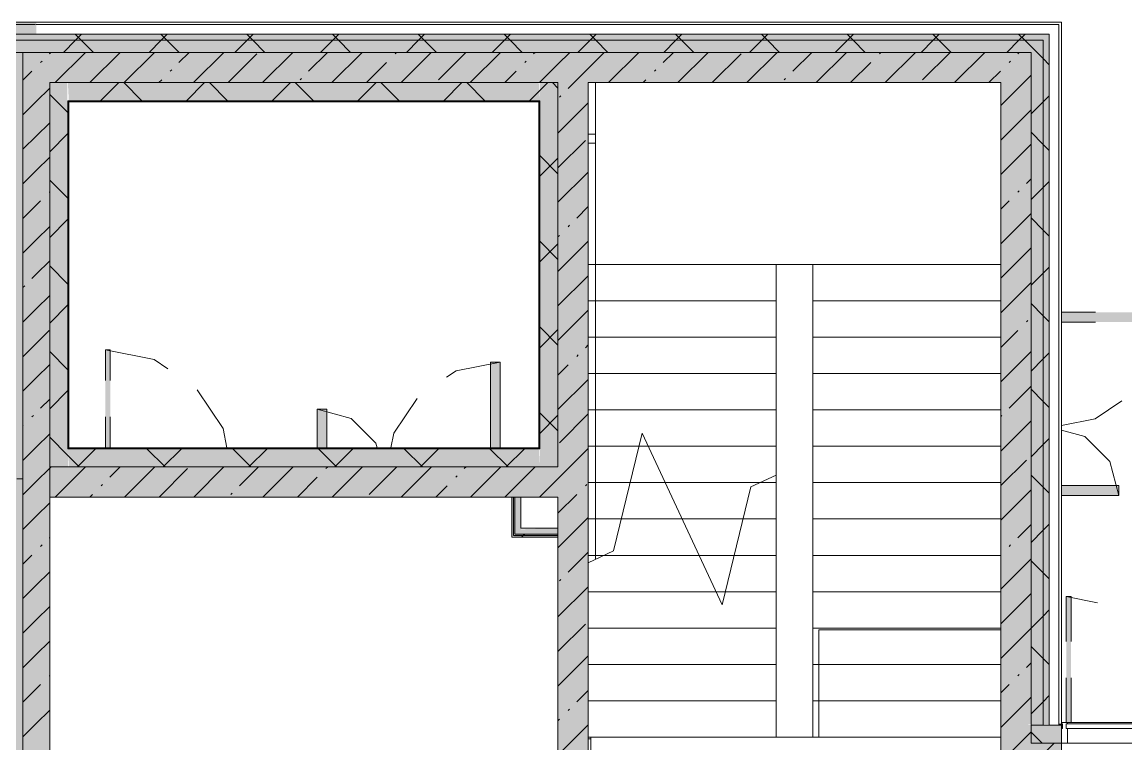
# Model space of a CAD drawing. Header units: millimetres. Extents: x -3817 to 677485, y -22715 to 103890.
# Drawn here: x 13948.4 to 14020.1, y -19435.4 to -19388.5 of the extents above; entities that cross this region are included whole.
import ezdxf

# ---------------------------------------------------------------- set-up
doc = ezdxf.new("R2010")
doc.units = ezdxf.units.MM
doc.layers.add('PDF _Геометрия', color=7, linetype='Continuous', true_color=0x1d1d1d)
doc.layers.add('PDF _Сплошная заливка', color=7, linetype='Continuous', true_color=0xffffff)

msp = doc.modelspace()

# ---------------------------------------------------------------- hatches: boundary and pattern name
at = {"layer": 'PDF _Сплошная заливка', "true_color": 0xd9d9d9, "transparency": 33554559}
msp.add_hatch(color=254, dxfattribs=at).paths.add_polyline_path([(13871.022, -19606.078), (13878.479, -19606.078), (13878.479, -19577.89), (13949.343, -19577.89), (13949.343, -19388.526), (13611.166, -19388.526), (13611.166, -19416.651), (13586.364, -19416.651), (13586.364, -19606.078), (13856.416, -19606.078)])
h = msp.add_hatch(color=254, dxfattribs=at)
h.paths.add_polyline_path([(13948.901, -19389.707), (13949.343, -19389.707), (13949.343, -19389.314), (13913.832, -19389.314), (13913.832, -19389.707), (13935.142, -19389.707)], flags=0)
h.paths.add_polyline_path([(13885.629, -19389.707), (13894.148, -19389.707), (13894.148, -19389.314), (13882.259, -19389.314), (13882.259, -19389.707)], flags=0)
h.paths.add_polyline_path([(13802.104, -19389.707), (13816.277, -19389.707), (13816.277, -19389.314), (13802.104, -19389.314)], flags=0)
h.paths.add_polyline_path([(13792.618, -19389.707), (13795.018, -19389.707), (13795.018, -19389.314), (13786.514, -19389.314), (13786.514, -19389.707), (13790.685, -19389.707)], flags=0)
h.paths.add_polyline_path([(13823.363, -19389.707), (13865.724, -19389.707), (13865.724, -19389.314), (13823.363, -19389.314)], flags=0)
h.paths.add_polyline_path([(13705.259, -19389.707), (13714.311, -19389.707), (13714.311, -19389.314), (13705.259, -19389.314)], flags=0)
h.paths.add_polyline_path([(13721.397, -19389.707), (13731.24, -19389.707), (13731.24, -19389.314), (13721.397, -19389.314)], flags=0)
h.paths.add_polyline_path([(13761.472, -19389.707), (13761.79, -19389.707), (13761.79, -19389.314), (13752.499, -19389.314), (13752.499, -19389.707), (13759.548, -19389.707)], flags=0)
h.paths.add_polyline_path([(13655.235, -19389.707), (13665.103, -19389.707), (13665.103, -19389.314), (13655.235, -19389.314)], flags=0)
h.paths.add_polyline_path([(13672.19, -19389.707), (13680.85, -19389.707), (13680.85, -19389.314), (13672.19, -19389.314)], flags=0)
h.paths.add_polyline_path([(13622.707, -19389.707), (13630.827, -19389.707), (13630.827, -19389.314), (13611.953, -19389.314), (13611.953, -19389.707), (13612.347, -19389.707)], flags=0)
at = {"layer": 'PDF _Сплошная заливка', "transparency": 33554559}
for points in [[(14014.695, -19389.707), (14014.695, -19389.314), (13949.343, -19389.314), (13949.343, -19389.707), (14013.907, -19389.707)], [(14014.695, -19434.131), (14015.089, -19434.131), (14015.089, -19389.314), (14014.695, -19389.314), (14014.695, -19430.285)], [(14013.907, -19390.495), (14013.907, -19389.707), (13949.343, -19389.707), (13949.343, -19390.495), (13987.877, -19390.495)], [(13958.663, -19392.463), (13983.2, -19392.463), (13983.2, -19390.495), (13950.209, -19390.495), (13950.209, -19392.463), (13951.453, -19392.463)], [(13983.2, -19467.893), (13985.168, -19467.893), (13985.168, -19390.495), (13983.2, -19390.495), (13983.2, -19461.102)], [(13987.877, -19392.463), (14011.939, -19392.463), (14011.939, -19390.495), (13985.168, -19390.495), (13985.168, -19392.463)], [(13951.36, -19417.423), (13951.39, -19417.423), (13951.36, -19392.463), (13950.209, -19392.463), (13950.209, -19417.423)], [(13982.019, -19393.644), (13981.956, -19392.463), (13951.39, -19392.463), (13951.453, -19393.644), (13981.995, -19393.644)], [(13982.019, -19417.423), (13983.2, -19417.423), (13983.2, -19392.463), (13982.019, -19392.463), (13982.019, -19417.078)], [(13973.27, -19417.423), (13982.019, -19417.423), (13981.956, -19416.242), (13951.39, -19416.242), (13951.453, -19417.423), (13958.663, -19417.423)], [(13983.2, -19419.391), (13983.2, -19417.423), (13950.209, -19417.423), (13950.209, -19419.391), (13980.798, -19419.391)], [(13983.2, -19421.99), (13983.2, -19421.891), (13980.405, -19421.891), (13980.306, -19421.99), (13980.798, -19421.99)], [(13980.573, -19421.891), (13983.2, -19421.891), (13983.2, -19421.793), (13980.405, -19421.793), (13980.405, -19421.891)], [(14013.238, -19498.365), (14013.671, -19498.365), (14013.671, -19496.633), (14013.671, -19496.57), (14013.671, -19434.194), (14011.939, -19434.194), (14011.939, -19498.365)]]:
    msp.add_hatch(color=256, dxfattribs=at).paths.add_polyline_path(points)
at = {"layer": 'PDF _Сплошная заливка', "true_color": 0xd9d9d9, "transparency": 33554559}
h = msp.add_hatch(color=254, dxfattribs=at)
h.paths.add_polyline_path([(13949.343, -19390.495), (13949.343, -19389.707), (13913.832, -19389.707), (13913.832, -19390.495), (13948.606, -19390.495)], flags=0)
h.paths.add_polyline_path([(13834.78, -19390.495), (13865.724, -19390.495), (13865.724, -19389.707), (13823.363, -19389.707), (13823.363, -19390.495), (13827.202, -19390.495)], flags=0)
h.paths.add_polyline_path([(13894.148, -19390.495), (13894.148, -19389.707), (13882.259, -19389.707), (13882.259, -19390.495), (13889.424, -19390.495)], flags=0)
h.paths.add_polyline_path([(13802.104, -19390.495), (13816.277, -19390.495), (13816.277, -19389.707), (13802.104, -19389.707)], flags=0)
h.paths.add_polyline_path([(13792.618, -19390.495), (13795.018, -19390.495), (13795.018, -19389.707), (13786.514, -19389.707), (13786.514, -19390.495), (13790.685, -19390.495)], flags=0)
h.paths.add_polyline_path([(13761.79, -19390.495), (13761.79, -19389.707), (13752.499, -19389.707), (13752.499, -19390.495), (13761.472, -19390.495)], flags=0)
h.paths.add_polyline_path([(13680.85, -19390.495), (13680.85, -19389.707), (13672.19, -19389.707), (13672.19, -19390.495), (13677.737, -19390.495)], flags=0)
h.paths.add_polyline_path([(13705.259, -19390.495), (13714.311, -19390.495), (13714.311, -19389.707), (13705.259, -19389.707)], flags=0)
h.paths.add_polyline_path([(13721.397, -19390.495), (13731.24, -19390.495), (13731.24, -19389.707), (13721.397, -19389.707)], flags=0)
h.paths.add_polyline_path([(13655.235, -19390.495), (13665.103, -19390.495), (13665.103, -19389.707), (13655.235, -19389.707)], flags=0)
h.paths.add_polyline_path([(13630.827, -19390.495), (13630.827, -19389.707), (13612.347, -19389.707), (13612.347, -19390.495), (13622.707, -19390.495)], flags=0)
at = {"layer": 'PDF _Сплошная заливка', "transparency": 33554559}
h = msp.add_hatch(color=256, dxfattribs=at)
h.paths.add_polyline_path([(14013.671, -19434.194), (14013.907, -19434.131), (14013.907, -19390.495), (14011.939, -19390.495), (14011.939, -19434.194), (14013.438, -19434.194)], flags=0)
h.paths.add_polyline_path([(14013.671, -19435.375), (14013.907, -19435.375), (14013.907, -19434.194), (14013.671, -19434.194), (14013.671, -19434.688)], flags=0)
at = {"layer": 'PDF _Сплошная заливка', "true_color": 0xe2e2e2, "transparency": 33554559}
for points in [[(14022.687, -19408.014), (14022.687, -19407.384), (14015.876, -19407.384), (14015.876, -19408.014), (14017.09, -19408.014)], [(14016.27, -19434.036), (14016.506, -19434.036), (14016.506, -19425.848), (14016.191, -19425.883), (14016.191, -19434.036)]]:
    msp.add_hatch(color=254, dxfattribs=at).paths.add_polyline_path(points)
at = {"layer": 'PDF _Сплошная заливка', "true_color": 0xe7e7e7, "transparency": 33554559}
msp.add_hatch(color=254, dxfattribs=at).paths.add_polyline_path([(13980.573, -19421.793), (13980.798, -19421.793), (13980.798, -19419.391), (13980.405, -19419.391), (13980.405, -19421.793)])
at = {"layer": 'PDF _Сплошная заливка', "transparency": 33554559}
h = msp.add_hatch(color=256, dxfattribs=at)
h.paths.add_polyline_path([(14267.206, -19435.375), (14267.206, -19434.194), (14227.209, -19434.194), (14227.209, -19435.375), (14266.025, -19435.375)], flags=0)
h.paths.add_polyline_path([(14199.675, -19435.375), (14202.408, -19435.375), (14202.408, -19434.194), (14191.385, -19434.194), (14191.385, -19435.375), (14195.322, -19435.375)], flags=0)
h.paths.add_polyline_path([(14209.495, -19435.375), (14220.122, -19435.375), (14220.122, -19434.194), (14209.495, -19434.194)], flags=0)
h.paths.add_polyline_path([(14117.132, -19435.375), (14122.49, -19435.375), (14122.49, -19434.194), (14111.307, -19434.194), (14111.307, -19435.375)], flags=0)
h.paths.add_polyline_path([(14129.576, -19435.375), (14139.812, -19435.375), (14139.812, -19434.194), (14129.576, -19434.194), (14129.576, -19434.688)], flags=0)
h.paths.add_polyline_path([(14090.124, -19435.375), (14094.143, -19435.375), (14094.143, -19434.194), (14084.692, -19434.194), (14084.692, -19435.375)], flags=0)
h.paths.add_polyline_path([(14146.898, -19435.375), (14157.131, -19435.375), (14157.131, -19434.194), (14146.898, -19434.194), (14146.898, -19434.688)], flags=0)
h.paths.add_polyline_path([(14173.275, -19435.375), (14173.275, -19434.194), (14164.217, -19434.194), (14164.217, -19435.375)], flags=0)
h.paths.add_polyline_path([(14013.907, -19435.375), (14015.876, -19435.375), (14015.876, -19434.194), (14013.907, -19434.194), (14013.907, -19434.688)], flags=0)
h.paths.add_polyline_path([(14077.606, -19435.375), (14077.606, -19434.194), (14041.859, -19434.194), (14041.859, -19435.375), (14075.517, -19435.375)], flags=0)
h = msp.add_hatch(color=256, dxfattribs=at)
h.paths.add_polyline_path([(14073.118, -19437.343), (14073.118, -19435.375), (14041.859, -19435.375), (14041.859, -19437.343), (14071.071, -19437.343)], flags=0)
h.paths.add_polyline_path([(14013.671, -19437.343), (14015.876, -19437.343), (14015.876, -19435.375), (14013.671, -19435.375)], flags=0)

# ---------------------------------------------------------------- linework, layer by layer
at = {"layer": 'PDF _Геометрия', "color": 7, "lineweight": 9}
for points in [[(14013.671, -19496.57), (14013.671, -19437.343), (14015.876, -19437.343), (14015.876, -19435.375), (14013.907, -19435.375), (14015.876, -19435.375), (14015.876, -19434.131), (14015.876, -19388.526), (14015.718, -19388.526), (14013.907, -19388.526), (13913.832, -19388.526), (13894.148, -19388.526)], [(14015.718, -19434.131), (14015.718, -19388.684), (14015.089, -19388.684), (14013.907, -19388.684), (13949.343, -19388.684)], [(14015.876, -19434.17), (14015.718, -19434.17), (14015.718, -19434.194), (14015.089, -19434.194), (14015.089, -19434.131), (14015.089, -19389.314), (14014.695, -19389.314), (14013.907, -19389.314), (13949.343, -19389.314)], [(13951.097, -19390.495), (13951.884, -19389.707), (13952.278, -19389.314)], [(13953.043, -19390.495), (13952.256, -19389.707), (13951.862, -19389.314)], [(13956.664, -19390.495), (13957.452, -19389.707), (13957.845, -19389.314)], [(13958.611, -19390.495), (13957.824, -19389.707), (13957.43, -19389.314)], [(13962.232, -19390.495), (13963.019, -19389.707), (13963.413, -19389.314)], [(13964.178, -19390.495), (13963.391, -19389.707), (13962.997, -19389.314)], [(13967.799, -19390.495), (13968.587, -19389.707), (13968.981, -19389.314)], [(13969.746, -19390.495), (13968.959, -19389.707), (13968.565, -19389.314)], [(13973.367, -19390.495), (13974.154, -19389.707), (13974.548, -19389.314)], [(13975.314, -19390.495), (13974.526, -19389.707), (13974.133, -19389.314)], [(13978.935, -19390.495), (13979.722, -19389.707), (13980.116, -19389.314)], [(13980.881, -19390.495), (13980.094, -19389.707), (13979.7, -19389.314)], [(13984.502, -19390.495), (13985.29, -19389.707), (13985.683, -19389.314)], [(13986.449, -19390.495), (13985.661, -19389.707), (13985.268, -19389.314)], [(13990.07, -19390.495), (13990.857, -19389.707), (13991.251, -19389.314)], [(13992.016, -19390.495), (13991.229, -19389.707), (13990.835, -19389.314)], [(13995.637, -19390.495), (13996.425, -19389.707), (13996.818, -19389.314)], [(13997.584, -19390.495), (13996.797, -19389.707), (13996.403, -19389.314)], [(14001.205, -19390.495), (14001.992, -19389.707), (14002.386, -19389.314)], [(14003.151, -19390.495), (14002.364, -19389.707), (14001.97, -19389.314)], [(14006.773, -19390.495), (14007.56, -19389.707), (14007.954, -19389.314)], [(14008.719, -19390.495), (14007.932, -19389.707), (14007.538, -19389.314)], [(14012.34, -19390.495), (14013.127, -19389.707), (14013.521, -19389.314)], [(14015.089, -19391.297), (14014.695, -19390.903), (14013.907, -19390.116), (14013.499, -19389.707), (14013.106, -19389.314)], [(13949.343, -19389.707), (14013.907, -19389.707), (14014.695, -19389.707), (14014.695, -19434.131), (14014.695, -19434.194), (14013.907, -19434.194)], [(14015.876, -19434.194), (14015.718, -19434.194), (14015.089, -19434.194), (14014.695, -19434.194), (14013.907, -19434.194), (14013.907, -19435.375), (14013.907, -19434.194), (14013.907, -19434.17), (14013.907, -19434.131), (14013.907, -19390.495), (14011.939, -19390.495), (13985.168, -19390.495), (13983.2, -19390.495), (13950.209, -19390.495), (13949.343, -19390.495), (14013.907, -19390.495), (14013.907, -19434.131)], [(13950.183, -19390.599), (13950.209, -19390.573), (13950.288, -19390.495)], [(13950.564, -19392.463), (13952.533, -19390.495)], [(13952.809, -19392.463), (13954.778, -19390.495)], [(13955.054, -19392.463), (13957.023, -19390.495)], [(13958.602, -19391.161), (13959.268, -19390.495)], [(13959.544, -19392.463), (13961.513, -19390.495)], [(13961.789, -19392.463), (13963.653, -19390.599)], [(13964.034, -19392.463), (13966.003, -19390.495)], [(13967.02, -19391.722), (13968.248, -19390.495)], [(13968.524, -19392.463), (13970.493, -19390.495)], [(13972.633, -19390.599), (13972.726, -19390.506)], [(13973.014, -19392.463), (13974.982, -19390.495)], [(13975.439, -19392.283), (13977.227, -19390.495)], [(13977.504, -19392.463), (13979.472, -19390.495)], [(13981.613, -19390.599), (13981.717, -19390.495)], [(13982.006, -19392.451), (13983.2, -19391.257), (13983.962, -19390.495)], [(13983.858, -19392.844), (13985.168, -19391.534), (13986.207, -19390.495)], [(13986.484, -19392.463), (13988.452, -19390.495)], [(13990.031, -19391.161), (13990.697, -19390.495)], [(13990.974, -19392.463), (13992.942, -19390.495)], [(13993.219, -19392.463), (13995.083, -19390.599)], [(13995.464, -19392.463), (13997.432, -19390.495)], [(13998.45, -19391.722), (13999.677, -19390.495)], [(13999.954, -19392.463), (14001.922, -19390.495)], [(14004.063, -19390.599), (14004.156, -19390.506)], [(14004.444, -19392.463), (14006.412, -19390.495)], [(14006.869, -19392.283), (14008.657, -19390.495)], [(14008.934, -19392.463), (14010.902, -19390.495)], [(14013.042, -19390.599), (14013.147, -19390.495)], [(13949.622, -19391.161), (13949.715, -19391.067)], [(13970.769, -19392.463), (13972.072, -19391.161)], [(13981.051, -19391.161), (13981.145, -19391.067)], [(14002.199, -19392.463), (14003.501, -19391.161)], [(14012.481, -19391.161), (14012.575, -19391.067)], [(13958.04, -19391.722), (13958.134, -19391.629)], [(13979.749, -19392.463), (13980.49, -19391.722)], [(13989.47, -19391.722), (13989.563, -19391.629)], [(14011.179, -19392.463), (14011.92, -19391.722)], [(14011.939, -19393.948), (14013.907, -19391.979)], [(13949.343, -19458.288), (13950.209, -19458.288), (13950.209, -19392.463), (13951.39, -19392.463), (13951.414, -19392.463), (13951.453, -19392.463), (13981.956, -19392.463), (13951.453, -19392.463)], [(13949.343, -19393.684), (13950.209, -19392.818)], [(13951.39, -19392.463), (13950.209, -19392.463), (13950.209, -19417.423), (13951.39, -19417.423), (13951.453, -19417.423), (13981.956, -19417.423), (13982.019, -19417.423), (13983.2, -19417.423), (13983.2, -19392.463), (13982.019, -19392.463)], [(13980.208, -19419.391), (13980.208, -19421.99), (13980.306, -19421.99), (13980.798, -19421.99), (13983.2, -19421.99), (13983.2, -19421.891), (13980.798, -19421.891), (13980.405, -19421.891), (13980.306, -19421.891), (13980.306, -19419.391), (13980.208, -19419.391), (13950.209, -19419.391), (13950.209, -19417.423), (13983.2, -19417.423), (13983.2, -19392.463), (13982.019, -19392.463), (13981.995, -19392.463), (13981.956, -19392.463)], [(13953.515, -19393.644), (13954.696, -19392.463)], [(13956.193, -19393.644), (13955.012, -19392.463)], [(13957.299, -19392.463), (13957.479, -19392.283)], [(13959.082, -19393.644), (13960.263, -19392.463)], [(13961.76, -19393.644), (13960.579, -19392.463)], [(13964.65, -19393.644), (13965.831, -19392.463)], [(13967.328, -19393.644), (13966.147, -19392.463)], [(13966.459, -19392.283), (13966.552, -19392.19)], [(13970.218, -19393.644), (13971.399, -19392.463)], [(13972.896, -19393.644), (13971.714, -19392.463)], [(13975.785, -19393.644), (13976.966, -19392.463)], [(13978.463, -19393.644), (13977.282, -19392.463)], [(13981.353, -19393.644), (13982.019, -19392.978), (13982.534, -19392.463)], [(13983.2, -19392.813), (13982.85, -19392.463)], [(13987.924, -19392.463), (13985.168, -19392.463), (13985.168, -19397.429)], [(13985.168, -19459.784), (13985.168, -19463.327), (13985.168, -19392.463), (14011.939, -19392.463), (14009.183, -19392.463)], [(13985.638, -19423.435), (13985.638, -19423.171), (13985.638, -19420.809), (13985.638, -19418.446), (13985.638, -19416.084), (13985.638, -19413.722), (13985.638, -19411.36), (13985.638, -19408.998), (13985.638, -19406.636), (13985.638, -19404.274), (13997.373, -19404.274), (13999.735, -19404.274), (14011.939, -19404.274), (14011.939, -19392.463), (13985.638, -19392.463), (13985.638, -19404.274), (13997.373, -19404.274), (13999.735, -19404.274), (14011.939, -19404.274), (13999.735, -19404.274), (13999.735, -19434.981), (14011.939, -19434.981), (14011.939, -19404.274), (14011.939, -19392.463), (13985.168, -19392.463), (13985.168, -19404.274), (13985.168, -19423.654), (13985.168, -19418.688)], [(13988.729, -19392.463), (13988.909, -19392.283)], [(13994.223, -19392.463), (13990.286, -19392.463)], [(14000.522, -19392.463), (13996.585, -19392.463)], [(13997.889, -19392.283), (13997.982, -19392.19)], [(14006.821, -19392.463), (14002.884, -19392.463)], [(14011.939, -19396.99), (14011.939, -19392.463), (14011.939, -19435.375), (14011.939, -19430.848)], [(13951.39, -19394.409), (13950.209, -19393.228)], [(13983.296, -19393.406), (13983.39, -19393.312)], [(14013.907, -19394.495), (14014.695, -19393.707), (14015.089, -19393.314)], [(13983.2, -19395.747), (13985.168, -19393.779)], [(14011.939, -19396.193), (14013.907, -19394.224)], [(13949.343, -19395.929), (13950.209, -19395.063)], [(14015.089, -19396.864), (14014.695, -19396.47), (14013.907, -19395.683)], [(13950.209, -19396.95), (13951.39, -19395.769)], [(13983.2, -19397.992), (13984.98, -19396.212)], [(13985.638, -19396.395), (13985.168, -19396.395), (13985.168, -19395.804), (13985.638, -19395.804)], [(14011.939, -19398.438), (14013.907, -19396.469)], [(13983.2, -19398.381), (13982.019, -19397.2)], [(13949.343, -19398.174), (13950.209, -19397.308)], [(13982.019, -19398.546), (13983.2, -19397.365)], [(13983.2, -19400.237), (13985.168, -19398.269)], [(13951.39, -19399.977), (13950.209, -19398.795)], [(14013.604, -19399.018), (14013.907, -19398.714)], [(14013.907, -19400.062), (14014.695, -19399.275), (14015.089, -19398.881)], [(13950.183, -19399.579), (13950.209, -19399.553)], [(13985.168, -19399.791), (13985.168, -19403.728)], [(14011.939, -19403.289), (14011.939, -19399.353)], [(14013.042, -19399.579), (14013.136, -19399.486)], [(13949.343, -19400.419), (13949.622, -19400.141)], [(13984.419, -19401.263), (13985.168, -19400.514)], [(14011.939, -19400.683), (14012.481, -19400.141)], [(13950.209, -19402.518), (13951.39, -19401.337)], [(14011.939, -19402.928), (14013.907, -19400.959)], [(14015.089, -19402.432), (14014.695, -19402.038), (14013.907, -19401.251)], [(13949.343, -19402.664), (13950.209, -19401.798)], [(13983.858, -19401.824), (13983.951, -19401.731)], [(13983.2, -19403.949), (13982.019, -19402.767)], [(13982.019, -19404.113), (13983.2, -19402.932)], [(13983.2, -19402.482), (13983.296, -19402.386)], [(13983.2, -19404.727), (13985.168, -19402.759)], [(14011.939, -19405.173), (14013.907, -19403.204)], [(13949.343, -19404.909), (13950.209, -19404.043)], [(13951.39, -19405.544), (13950.209, -19404.363)], [(13985.168, -19438.524), (13985.168, -19434.981), (13997.373, -19434.981), (13985.168, -19434.981), (13985.168, -19432.619), (13985.168, -19430.257), (13985.168, -19427.895), (13985.168, -19425.533), (13985.168, -19423.654), (13986.811, -19422.888), (13988.671, -19415.234), (13993.87, -19426.384), (13995.731, -19418.729), (13997.373, -19417.963), (13997.373, -19404.274), (13997.373, -19406.636), (13997.373, -19408.998), (13997.373, -19411.36), (13997.373, -19413.722), (13997.373, -19416.084), (13997.373, -19418.446), (13997.373, -19420.809), (13997.373, -19423.171), (13997.373, -19425.533), (13997.373, -19427.895), (13997.373, -19430.257), (13997.373, -19432.619), (13997.373, -19434.981), (13997.373, -19432.619), (13997.373, -19430.257), (13985.168, -19430.257), (13997.373, -19430.257), (13997.373, -19427.895), (13997.373, -19425.533), (13997.373, -19423.171), (13997.373, -19420.809), (13997.373, -19418.446), (13997.373, -19417.963)], [(13983.2, -19406.972), (13985.168, -19405.004)], [(14013.907, -19405.63), (14014.695, -19404.843), (14015.089, -19404.449)], [(14011.939, -19407.418), (14013.907, -19405.449)], [(14011.939, -19409.588), (14011.939, -19405.652)], [(13949.343, -19407.154), (13950.209, -19406.288)], [(13985.168, -19406.09), (13985.168, -19410.027)], [(13950.209, -19408.085), (13951.39, -19406.904)], [(14015.089, -19407.999), (14014.695, -19407.606), (14013.907, -19406.818)], [(14015.876, -19407.384), (14015.876, -19406.636)], [(13983.2, -19409.217), (13985.168, -19407.249)], [(14013.604, -19407.998), (14013.697, -19407.905)], [(13949.343, -19409.399), (13950.183, -19408.559)], [(13983.2, -19409.516), (13982.019, -19408.335)], [(13982.019, -19409.681), (13983.2, -19408.5)], [(14011.939, -19409.663), (14013.042, -19408.559)], [(14015.876, -19412.147), (14015.876, -19408.014)], [(13951.39, -19411.112), (13950.209, -19409.931)], [(13984.98, -19409.682), (13985.168, -19409.494)], [(14011.939, -19411.908), (14013.907, -19409.939)], [(14013.907, -19411.198), (14014.695, -19410.41), (14015.089, -19410.016)], [(13949.343, -19411.644), (13950.209, -19410.778)], [(13983.2, -19411.462), (13983.858, -19410.804)], [(13984.419, -19410.243), (13984.512, -19410.15)], [(13983.2, -19413.707), (13985.168, -19411.739)], [(14011.939, -19415.887), (14011.939, -19411.951)], [(14012.481, -19413.611), (14013.907, -19412.184)], [(13950.209, -19413.653), (13951.39, -19412.472)], [(13985.168, -19412.389), (13985.168, -19416.326)], [(14015.089, -19413.567), (14014.695, -19413.173), (14013.907, -19412.386)], [(13949.622, -19413.611), (13950.209, -19413.023)], [(13983.2, -19415.084), (13982.019, -19413.903)], [(13982.019, -19415.248), (13983.2, -19414.067)], [(13983.296, -19415.856), (13985.168, -19413.984)], [(14011.939, -19414.153), (14012.013, -19414.078)], [(14011.939, -19416.398), (14013.907, -19414.429)], [(14015.876, -19418.643), (14015.876, -19414.51)], [(13949.343, -19416.134), (13950.209, -19415.268)], [(13952.134, -19417.423), (13951.39, -19416.679), (13950.209, -19415.498)], [(14013.907, -19416.765), (14014.695, -19415.978), (14015.089, -19415.584)], [(13952.006, -19417.423), (13953.188, -19416.242)], [(13957.701, -19417.423), (13956.52, -19416.242)], [(13957.574, -19417.423), (13958.755, -19416.242)], [(13963.269, -19417.423), (13962.088, -19416.242)], [(13963.142, -19417.423), (13964.323, -19416.242)], [(13968.836, -19417.423), (13967.655, -19416.242)], [(13968.709, -19417.423), (13969.89, -19416.242)], [(13974.404, -19417.423), (13973.223, -19416.242)], [(13974.277, -19417.423), (13975.458, -19416.242)], [(13979.972, -19417.423), (13978.79, -19416.242)], [(13979.844, -19417.423), (13981.025, -19416.242)], [(13982.006, -19419.391), (13983.2, -19418.197), (13985.168, -19416.229)], [(14011.939, -19418.643), (14013.604, -19416.978)], [(13949.343, -19418.379), (13950.209, -19417.513), (13950.299, -19417.423)], [(13950.576, -19419.391), (13952.544, -19417.423)], [(13954.112, -19418.101), (13954.789, -19417.423)], [(13955.066, -19419.391), (13957.034, -19417.423)], [(13957.311, -19419.391), (13959.163, -19417.539)], [(13959.556, -19419.391), (13961.524, -19417.423)], [(13962.53, -19418.662), (13963.769, -19417.423)], [(13964.046, -19419.391), (13966.014, -19417.423)], [(13968.143, -19417.539), (13968.236, -19417.446)], [(13968.536, -19419.391), (13970.504, -19417.423)], [(13970.949, -19419.223), (13972.749, -19417.423)], [(13973.026, -19419.391), (13974.994, -19417.423)], [(13977.123, -19417.539), (13977.239, -19417.423)], [(13977.516, -19419.391), (13979.484, -19417.423)], [(13979.761, -19419.391), (13981.729, -19417.423)], [(14015.089, -19419.134), (14014.695, -19418.741), (14013.907, -19417.953)], [(13953.55, -19418.662), (13953.644, -19418.568)], [(13966.291, -19419.391), (13967.582, -19418.101)], [(13975.271, -19419.391), (13976, -19418.662)], [(13976.562, -19418.101), (13976.655, -19418.007)], [(13984.98, -19418.662), (13985.074, -19418.568)], [(14011.939, -19422.186), (14011.939, -19418.25)], [(13952.821, -19419.391), (13952.989, -19419.223)], [(13961.969, -19419.223), (13962.062, -19419.13)], [(13983.2, -19421.891), (13983.2, -19421.793), (13980.798, -19421.793), (13980.405, -19421.793), (13980.405, -19419.391), (13980.306, -19419.391)], [(13980.798, -19419.391), (13980.405, -19419.391)], [(13983.2, -19421.793), (13983.2, -19421.399), (13980.798, -19421.399), (13980.798, -19419.391), (13983.2, -19419.391)], [(13983.2, -19420.442), (13984.419, -19419.223)], [(14011.939, -19420.888), (14013.907, -19418.919)], [(14015.876, -19420.021), (14015.876, -19419.273)], [(13949.343, -19420.624), (13950.209, -19419.758)], [(13983.2, -19422.687), (13985.168, -19420.719)], [(13991.271, -19420.809), (13995.225, -19420.809)], [(13991.271, -19420.809), (13995.225, -19420.809)], [(13995.225, -19420.809), (13997.373, -19420.809)], [(13995.225, -19420.809), (13997.373, -19420.809)], [(14013.042, -19422.029), (14013.907, -19421.164)], [(14013.907, -19422.333), (14014.695, -19421.545), (14015.089, -19421.152)], [(13950.183, -19422.029), (13950.209, -19422.003)], [(13980.845, -19421.99), (13980.944, -19421.891), (13981.042, -19421.793)], [(13983.2, -19424.683), (13983.2, -19421.99), (13983.2, -19436.038), (13983.2, -19433.344)], [(13949.622, -19422.59), (13949.715, -19422.497)], [(13983.858, -19424.274), (13985.168, -19422.964)], [(14012.481, -19422.59), (14012.575, -19422.497)], [(13992.372, -19423.171), (13994.651, -19423.171)], [(13992.372, -19423.171), (13994.651, -19423.171)], [(13994.651, -19423.171), (13997.373, -19423.171)], [(13994.651, -19423.171), (13997.373, -19423.171)], [(14011.939, -19425.378), (14013.907, -19423.409)], [(14015.089, -19424.702), (14014.695, -19424.308), (14013.907, -19423.521)], [(13949.343, -19425.114), (13950.209, -19424.248)], [(13983.296, -19424.835), (13983.39, -19424.742)], [(14011.939, -19428.485), (14011.939, -19424.549)], [(13983.2, -19427.177), (13985.168, -19425.208)], [(14011.939, -19427.623), (14013.907, -19425.654)], [(13949.343, -19427.359), (13950.209, -19426.493)], [(13983.2, -19430.982), (13983.2, -19427.045)], [(14013.907, -19427.9), (14014.695, -19427.113), (14015.089, -19426.719)], [(13983.2, -19429.422), (13984.98, -19427.642)], [(14011.939, -19429.868), (14013.907, -19427.899)], [(13949.343, -19429.604), (13950.209, -19428.738)], [(14015.089, -19430.27), (14014.695, -19429.876), (14013.907, -19429.089)], [(13983.2, -19431.667), (13985.168, -19429.698)], [(14013.604, -19430.448), (14013.907, -19430.144)], [(13949.343, -19431.849), (13949.622, -19431.57)], [(13950.183, -19431.009), (13950.209, -19430.983)], [(14011.939, -19432.113), (14012.481, -19431.57)], [(14013.042, -19431.009), (14013.136, -19430.916)], [(13984.419, -19432.693), (13985.168, -19431.943)], [(14013.907, -19433.468), (14014.695, -19432.68), (14015.089, -19432.287)], [(14011.939, -19434.358), (14012.103, -19434.194), (14013.907, -19432.389)], [(13949.343, -19434.094), (13950.209, -19433.228)], [(13983.858, -19433.254), (13983.951, -19433.161)], [(13983.2, -19433.912), (13983.296, -19433.815)], [(13983.2, -19436.157), (13985.168, -19434.188)], [(14011.939, -19434.194), (14011.939, -19435.375), (14011.939, -19437.343), (14011.939, -19463.327), (13985.168, -19463.327), (13985.168, -19463.957), (13985.168, -19467.893), (14011.939, -19467.893), (14011.939, -19463.957), (13985.168, -19463.957)], [(14015.089, -19434.194), (14014.695, -19434.194)], [(14015.718, -19434.17), (14015.718, -19434.131), (14015.876, -19434.131)], [(14016.191, -19434.115), (14028.316, -19434.115)], [(14016.506, -19434.036), (14021.073, -19434.036), (14016.27, -19434.036), (14028.238, -19434.036), (14016.27, -19434.036)], [(14016.27, -19434.115), (14028.238, -19434.115), (14028.238, -19434.036), (14023.435, -19434.036), (14028.001, -19434.036)], [(14011.939, -19436.603), (14013.671, -19434.87), (14013.907, -19434.634)], [(14014.626, -19435.375), (14013.907, -19434.656)], [(14011.939, -19438.848), (14013.671, -19437.115), (14015.412, -19435.375)], [(14011.939, -19435.375), (14011.939, -19437.343)]]:
    msp.add_lwpolyline(points, dxfattribs=at)
at = {"layer": 'PDF _Геометрия', "color": 8, "lineweight": 9, "true_color": 0x737373}
for points in [[(13913.832, -19390.495), (13913.832, -19388.526), (13913.832, -19390.495), (13916.194, -19390.495), (13920.131, -19390.495), (13944.146, -19390.495), (13949.343, -19390.495), (13948.477, -19390.495)], [(13949.284, -19388.684), (13913.832, -19388.684)], [(13949.343, -19389.314), (13913.832, -19389.314)], [(13949.343, -19389.707), (13913.832, -19389.707)], [(13948.477, -19393.723), (13948.477, -19390.495), (13948.477, -19458.288), (13949.343, -19458.288)], [(13948.477, -19392.306), (13949.06, -19391.722)], [(13948.477, -19394.551), (13949.343, -19393.684)], [(13948.477, -19400.022), (13948.477, -19396.085)], [(13948.499, -19396.773), (13949.343, -19395.929)], [(13948.477, -19399.041), (13949.343, -19398.174)], [(13948.477, -19401.286), (13949.343, -19400.419)], [(13948.477, -19406.321), (13948.477, -19402.384)], [(13948.477, -19403.53), (13949.343, -19402.664)], [(13949.06, -19405.192), (13949.343, -19404.909)], [(13948.499, -19405.753), (13948.593, -19405.66)], [(13948.477, -19408.02), (13949.343, -19407.154)], [(13948.477, -19412.62), (13948.477, -19408.683)], [(13948.477, -19410.265), (13949.343, -19409.399)], [(13948.477, -19412.51), (13949.343, -19411.644)], [(13949.06, -19414.172), (13949.154, -19414.078)], [(13948.477, -19414.755), (13948.499, -19414.733)], [(13948.477, -19418.21), (13948.477, -19414.982)], [(13948.477, -19417), (13949.343, -19416.134)], [(13948.477, -19419.245), (13949.343, -19418.379)], [(13948.477, -19421.49), (13949.343, -19420.624)], [(13948.477, -19423.735), (13949.06, -19423.152)], [(13948.477, -19425.98), (13949.343, -19425.114)], [(13948.499, -19428.203), (13949.343, -19427.359)], [(13948.477, -19430.47), (13949.343, -19429.604)], [(13948.477, -19432.715), (13949.343, -19431.849)], [(13948.477, -19434.96), (13949.343, -19434.094)]]:
    msp.add_lwpolyline(points, dxfattribs=at)
at = {"layer": 'PDF _Геометрия', "color": 7, "lineweight": 9}
for points in [[(13982.019, -19416.242), (13981.995, -19416.242), (13981.956, -19416.242), (13951.453, -19416.242), (13951.414, -19416.242), (13951.39, -19416.242), (13951.39, -19393.644), (13951.414, -19393.644), (13951.453, -19393.644), (13981.956, -19393.644), (13981.995, -19393.644), (13982.019, -19393.644)], [(13981.956, -19416.218), (13951.453, -19416.218), (13951.414, -19416.218), (13951.414, -19393.668), (13951.453, -19393.668), (13981.956, -19393.668), (13981.995, -19393.668), (13981.995, -19416.218)], [(13981.956, -19393.707), (13981.956, -19416.179), (13951.453, -19416.179), (13951.453, -19393.707)], [(13997.373, -19404.274), (13985.168, -19404.274)], [(13999.735, -19404.274), (14011.939, -19404.274), (14011.939, -19406.636), (14011.939, -19408.998), (14011.939, -19411.36), (14011.939, -19413.722), (14011.939, -19416.084), (14011.939, -19418.446), (14011.939, -19420.809), (14011.939, -19423.171), (14011.939, -19425.533), (14011.939, -19427.895), (13999.735, -19427.895), (13999.735, -19425.533), (13999.735, -19423.171), (13999.735, -19420.809), (13999.735, -19418.446), (13999.735, -19416.084), (13999.735, -19413.722), (13999.735, -19411.36), (13999.735, -19408.998), (13999.735, -19406.636)], [(13997.373, -19406.636), (13985.168, -19406.636)], [(13997.373, -19406.636), (13985.638, -19406.636)], [(13999.735, -19406.636), (14011.939, -19406.636)], [(13999.735, -19406.636), (14011.939, -19406.636)], [(13997.373, -19408.998), (13985.168, -19408.998)], [(13997.373, -19408.998), (13985.638, -19408.998)], [(13999.735, -19408.998), (14011.939, -19408.998)], [(13999.735, -19408.998), (14011.939, -19408.998)], [(13997.373, -19411.36), (13985.168, -19411.36)], [(13997.373, -19411.36), (13985.638, -19411.36)], [(13999.735, -19411.36), (14011.939, -19411.36)], [(13999.735, -19411.36), (14011.939, -19411.36)], [(13997.373, -19413.722), (13985.168, -19413.722)], [(13997.373, -19413.722), (13985.638, -19413.722)], [(13999.735, -19413.722), (14011.939, -19413.722)], [(13999.735, -19413.722), (14011.939, -19413.722)], [(13989.068, -19416.084), (13988.464, -19416.084), (13985.168, -19416.084), (13988.464, -19416.084), (13989.068, -19416.084), (13997.373, -19416.084)], [(13988.464, -19416.084), (13985.638, -19416.084)], [(13997.373, -19416.084), (13989.068, -19416.084)], [(13999.735, -19416.084), (14011.939, -19416.084)], [(13999.735, -19416.084), (14011.939, -19416.084)], [(13990.169, -19418.446), (13987.89, -19418.446), (13985.168, -19418.446), (13987.89, -19418.446)], [(13987.877, -19418.446), (13985.638, -19418.446)], [(13996.336, -19418.446), (13990.169, -19418.446)], [(13997.373, -19418.446), (13996.336, -19418.446), (13990.169, -19418.446), (13996.336, -19418.446)], [(13999.735, -19418.446), (14011.939, -19418.446)], [(13999.735, -19418.446), (14011.939, -19418.446)], [(13983.2, -19421.399), (13983.2, -19419.391)], [(13991.271, -19420.809), (13987.316, -19420.809), (13985.168, -19420.809), (13987.316, -19420.809)], [(13987.316, -19420.809), (13985.638, -19420.809)], [(13995.225, -19420.809), (13991.271, -19420.809)], [(13999.735, -19420.809), (14011.939, -19420.809)], [(13999.735, -19420.809), (14011.939, -19420.809)], [(13992.372, -19423.171), (13986.205, -19423.171), (13985.168, -19423.171), (13986.205, -19423.171)], [(13986.205, -19423.171), (13985.638, -19423.171)], [(13994.651, -19423.171), (13992.372, -19423.171)], [(13999.735, -19423.171), (14011.939, -19423.171)], [(13999.735, -19423.171), (14011.939, -19423.171)], [(13993.473, -19425.533), (13985.168, -19425.533), (13993.473, -19425.533), (13994.077, -19425.533), (13997.373, -19425.533), (13994.077, -19425.533)], [(13994.077, -19425.533), (13993.473, -19425.533)], [(13999.735, -19425.533), (14011.939, -19425.533)], [(13999.735, -19425.533), (14011.939, -19425.533)], [(13997.373, -19427.895), (13985.168, -19427.895)], [(13999.735, -19427.895), (14011.939, -19427.895)], [(13999.735, -19430.257), (14011.939, -19430.257)], [(13997.373, -19432.619), (13985.168, -19432.619)], [(13999.735, -19432.619), (14011.939, -19432.619)], [(14016.27, -19434.036), (14021.073, -19434.036), (14016.27, -19434.036), (14015.876, -19434.036)], [(14016.191, -19434.115), (14016.27, -19434.115), (14016.27, -19434.036), (14015.876, -19434.036), (14015.876, -19434.115), (14015.955, -19434.115), (14015.955, -19434.43), (14015.876, -19434.43), (14015.876, -19435.375), (14016.27, -19435.375), (14016.27, -19434.43), (14016.191, -19434.43)], [(14015.876, -19434.115), (14015.955, -19434.115), (14015.955, -19434.43), (14015.955, -19434.115)], [(14016.191, -19434.43), (14028.316, -19434.43), (14028.316, -19434.115), (14016.191, -19434.115)], [(14028.238, -19435.375), (14016.27, -19435.375), (14016.27, -19434.43), (14028.238, -19434.43)]]:
    msp.add_lwpolyline(points, close=True, dxfattribs=at)
at = {"layer": 'PDF _Геометрия', "color": 253, "lineweight": 9, "true_color": 0xaaaaaa}
for points in [[(14018.1, -19407.384), (14015.876, -19407.384)], [(14015.876, -19408.014), (14018.1, -19408.014)], [(13954.146, -19411.821), (13954.146, -19409.825), (13953.831, -19409.825), (13953.831, -19411.821)], [(13957.884, -19411.048), (13956.995, -19410.454), (13953.831, -19409.825)], [(13975.964, -19411.605), (13976.597, -19411.181), (13979.46, -19410.612)], [(13979.46, -19416.179), (13979.46, -19410.612), (13978.83, -19410.612), (13978.83, -19416.179)], [(13961.718, -19416.179), (13961.469, -19414.928), (13959.791, -19412.417)], [(13972.36, -19416.179), (13972.549, -19415.23), (13974.056, -19412.974)], [(14015.876, -19414.731), (14018.069, -19414.295), (14019.798, -19413.14)], [(13953.831, -19414.183), (13953.831, -19416.179)], [(13954.146, -19416.179), (13954.146, -19414.183)], [(13968.2, -19416.179), (13968.2, -19413.683), (13967.571, -19413.683), (13967.571, -19416.179)], [(13971.467, -19416.179), (13971.389, -19415.887), (13969.775, -19414.274), (13967.571, -19413.683)], [(14015.876, -19415.043), (14017.411, -19415.455), (14019.025, -19417.068), (14019.616, -19419.273)], [(14015.876, -19419.273), (14019.616, -19419.273), (14019.616, -19418.643), (14015.876, -19418.643)], [(13965.891, -19438.242), (13965.891, -19436.038), (13983.2, -19436.038), (13983.2, -19421.99), (13980.208, -19421.99), (13980.208, -19419.391), (13950.209, -19419.391), (13950.209, -19458.288), (13949.343, -19458.288)], [(14016.506, -19428.761), (14016.506, -19425.848), (14016.191, -19425.848), (14016.191, -19428.761)], [(14018.232, -19426.254), (14016.191, -19425.848)], [(14011.939, -19434.688), (14011.939, -19428.013), (14000.128, -19428.013), (14000.128, -19434.981), (14000.128, -19428.013), (14011.939, -19428.013), (14000.128, -19428.013), (14000.128, -19434.981), (13997.373, -19434.981), (14000.128, -19434.981), (14000.128, -19428.013), (14011.939, -19428.013)], [(14016.191, -19431.123), (14016.191, -19434.036)], [(14016.506, -19434.036), (14016.506, -19431.123)], [(13997.373, -19434.981), (14000.128, -19434.981), (13985.334, -19434.981), (13985.334, -19463.161), (14011.939, -19463.161), (14011.939, -19434.981), (14000.128, -19434.981)], [(14015.876, -19435.375), (14015.876, -19437.509), (14041.859, -19437.509), (14041.859, -19435.375)], [(14028.631, -19435.375), (14041.466, -19435.375), (14016.27, -19435.375), (14028.238, -19435.375)]]:
    msp.add_lwpolyline(points, dxfattribs=at)
at = {"layer": 'PDF _Геометрия', "color": 9, "lineweight": 9, "true_color": 0xb7b7b7}
msp.add_lwpolyline([(13948.477, -19418.21), (13948.477, -19417.423), (13948.477, -19418.21)], dxfattribs=at)
msp.add_lwpolyline([(13948.083, -19418.21), (13948.477, -19418.21)], close=True, dxfattribs=at)
at = {"layer": 'PDF _Геометрия', "color": 253, "lineweight": 9, "true_color": 0xaaaaaa}
for points in [[(13985.168, -19418.21), (13985.168, -19423.654)], [(13985.168, -19421.32), (13985.168, -19423.654)], [(13985.168, -19434.981), (13985.168, -19435.099), (13985.334, -19435.099), (13985.168, -19435.099)]]:
    msp.add_lwpolyline(points, close=True, dxfattribs=at)
at = {"layer": 'PDF _Сплошная заливка', "lineweight": 35, "transparency": 33554559}
for points in [[(14014.695, -19434.194), (14014.695, -19389.707), (14013.907, -19434.194), (14013.907, -19389.707)], [(13950.209, -19458.288), (13950.209, -19390.495), (13949.343, -19458.288), (13949.343, -19390.495)], [(13980.208, -19421.99), (13980.306, -19421.891), (13980.208, -19419.391), (13980.306, -19419.391)], [(13980.306, -19421.891), (13980.405, -19421.793), (13980.306, -19419.391), (13980.405, -19419.391)]]:
    msp.add_solid(points, dxfattribs=at)
at = {"layer": 'PDF _Сплошная заливка', "color": 254, "lineweight": 35, "true_color": 0xd9d9d9, "transparency": 33554559}
msp.add_solid([(13949.343, -19458.288), (13949.343, -19390.495), (13948.477, -19458.288), (13948.477, -19390.495)], dxfattribs=at)
at = {"layer": 'PDF _Сплошная заливка', "color": 254, "lineweight": 35, "true_color": 0xe2e2e2, "transparency": 33554559}
for points in [[(13954.146, -19416.179), (13954.146, -19409.825), (13953.831, -19416.179), (13953.831, -19409.825)], [(13979.46, -19416.179), (13979.46, -19410.612), (13978.83, -19416.179), (13978.83, -19410.612)], [(13968.2, -19416.179), (13968.2, -19413.683), (13967.571, -19416.179), (13967.571, -19413.683)], [(14015.876, -19419.273), (14019.616, -19419.273), (14015.876, -19418.643), (14019.616, -19418.643)]]:
    msp.add_solid(points, dxfattribs=at)
at = {"layer": 'PDF _Сплошная заливка', "color": 254, "lineweight": 35, "true_color": 0xe7e7e7, "transparency": 33554559}
msp.add_solid([(13983.2, -19421.793), (13983.2, -19421.399), (13980.798, -19421.793), (13980.798, -19421.481)], dxfattribs=at)

doc.saveas('drawing.dxf')
